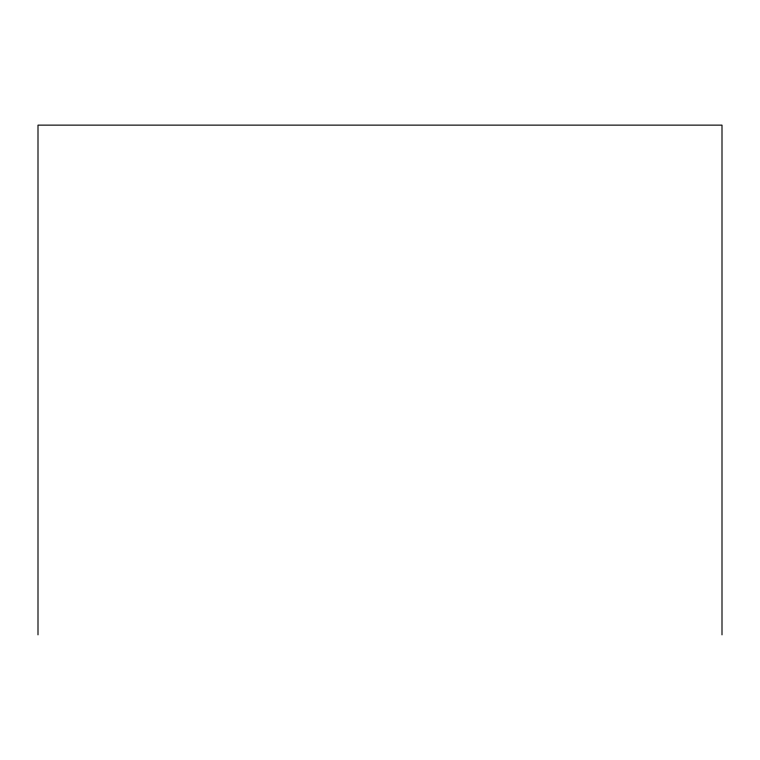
<?xml version="1.0" encoding="UTF-8"?>
<svg xmlns="http://www.w3.org/2000/svg" width="760" height="760" viewBox="0 0 760 760"><rect width="100%" height="100%" fill="white"/><g stroke="black" fill="none" stroke-linecap="round" stroke-linejoin="round"><path stroke-width="1.14" d="M722 634.866L722 125.134L38 125.134L38 634.866"/></g></svg>
